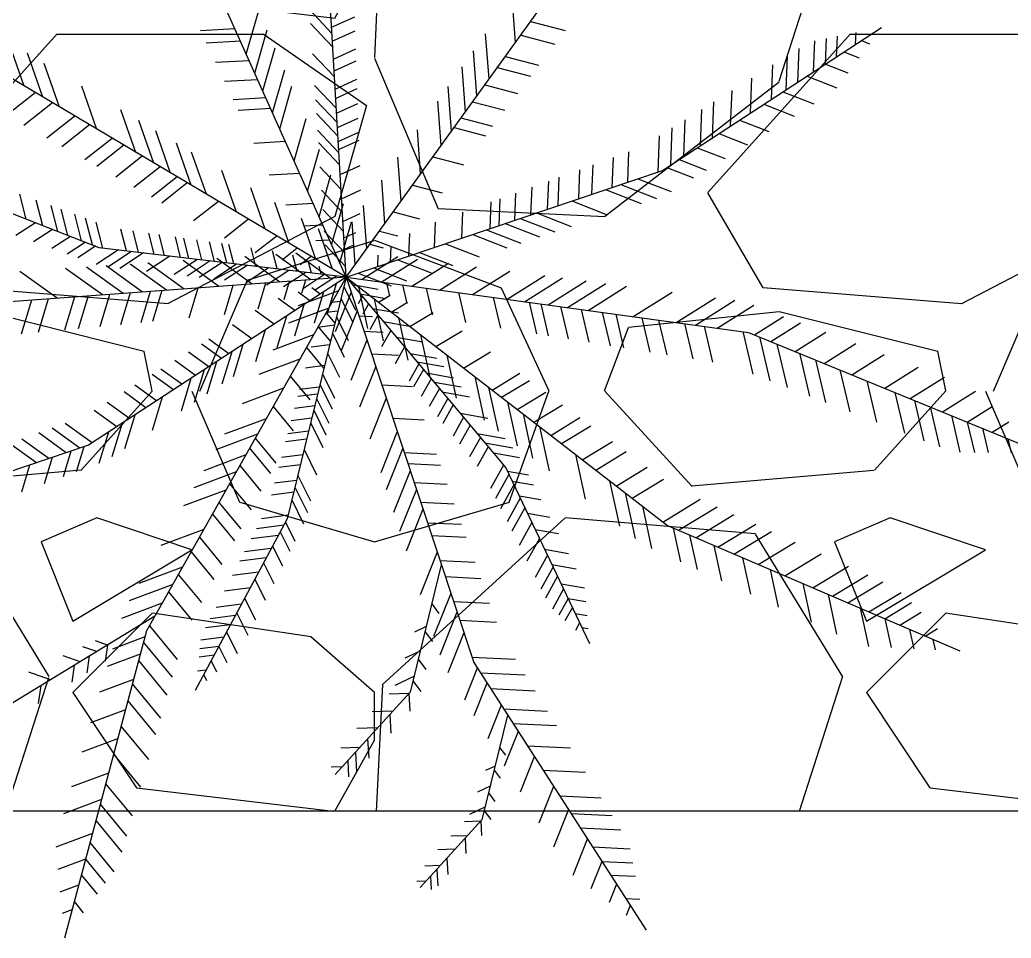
# Model space of a CAD drawing. Extents: x 58467 to 79089, y -33726 to -17391.
# Drawn here: x 76179.69 to 76211.43, y -20878.5 to -20849.1 of the extents above; entities that cross this region are included whole.
import ezdxf

# ---------------------------------------------------------------- set-up
doc = ezdxf.new("R2010")
doc.units = 0
doc.header["$LTSCALE"] = 100
for name, color, linetype in [('BA_elev4', 252, 'Continuous'), ('BA_env_landscp', 84, 'Continuous'), ('BA_furn-fix', 134, 'Continuous')]:
    doc.layers.add(name, color=color, linetype=linetype)

# ---------------------------------------------------------------- blocks, each defined once
blk = doc.blocks.new('MAVİ SEDİR')
for p, q in [((215646.0486098516, 56411.13051359972), (215647.8012797811, 56434.72112490272)), ((215740.7824288466, 56415.69064382988), (215752.2053046609, 56427.78183134847)), ((215784.9041566649, 56404.94909682032), (215778.4797904085, 56427.44695677651)), ((215638.3032123656, 56421.87608103993), (215620.5313537681, 56417.19092514295)), ((215740.9631876108, 56418.78891382572), (215728.9985720949, 56424.20478971652)), ((215740.3738691002, 56408.68778335918), (215751.7435578745, 56420.72267205398)), ((215470.6672919087, 56410.00831028339), (215470.4162061171, 56416.11508902237)), ((215659.7382845648, 56392.13816064041), (215661.4718028005, 56415.47099370741)), ((215740.5481088075, 56411.67431438612), (215728.7427564219, 56417.01809858741)), ((215780.5272359599, 56395.16258074916), (215774.1353706164, 56417.54662387746)), ((215790.7482040871, 56418.01601483662), (215808.5533904404, 56417.05770366897)), ((215467.6247803115, 56411.99447603678), (215463.4548194568, 56410.36262161437)), ((215480.4662049965, 56403.61153414188), (215480.0319699027, 56414.17277546738)), ((215486.2449831716, 56399.83912081133), (215485.7027382219, 56413.02732197883)), ((215492.3648034103, 56395.84407363192), (215491.7081742635, 56411.81426807206)), ((215643.4001172188, 56414.80489651589), (215625.8350163926, 56410.17424771432)), ((215787.8966039298, 56411.64001841188), (215805.5307032553, 56410.69091549436)), ((215476.681449244, 56406.08224033994), (215468.8770578201, 56403.0281035979)), ((215500.4892279841, 56390.54041139808), (215499.7758434686, 56407.8909805536)), ((215666.0070154148, 56383.44124479638), (215667.7317637699, 56406.6560369008)), ((215740.0066301812, 56402.39317667916), (215728.4090397442, 56407.64291582503)), ((215739.4722513407, 56393.23373184683), (215750.7245658995, 56405.14437917952)), ((215776.4179032767, 56385.97437446097), (215770.0565518659, 56408.25155908253)), ((215889.8973675418, 56382.74361600925), (215897.8252869889, 56405.41143064543)), ((215899.5468397009, 56388.47077946946), (215906.9076454652, 56409.51708067763)), ((215486.2449831716, 56399.83912081133), (215474.6027568534, 56395.28310238183)), ((215506.4901542573, 56386.62297875344), (215505.7701056168, 56404.13562931335)), ((215651.3682996294, 56403.75024869122), (215634.1264309774, 56399.20481287503)), ((215739.6549790089, 56396.36574956487), (215728.1923149185, 56401.55441325487)), ((215783.3750312035, 56401.53006962947), (215800.7378504068, 56400.59556755717)), ((215881.188490255, 56377.57471527), (215889.0794958308, 56400.13698433421)), ((215514.0106846084, 56381.71354148327), (215513.2822842979, 56399.42931703847)), ((215655.4524297936, 56398.08413585546), (215638.3762353448, 56393.58237636419)), ((215671.8925002797, 56375.276024787), (215673.6090149108, 56398.37999249723)), ((215771.377476262, 56374.70430051893), (215765.0535526437, 56396.85041458827)), ((215495.7321295388, 56393.64586743847), (215480.2827225641, 56387.59996341836)), ((215524.8584278502, 56374.63208412808), (215524.1179809465, 56392.64085069481)), ((215739.1052295499, 56386.94284682345), (215727.8535008747, 56392.03602896388)), ((215779.0070063407, 56391.76344409531), (215796.1077578099, 56390.84304703893)), ((215508.1673459871, 56385.52810017404), (215492.1713850194, 56379.26831008116)), ((215535.132147432, 56367.92535209401), (215534.3802913974, 56386.21160563897)), ((215661.9283347392, 56389.09979729116), (215645.1148376945, 56384.66729213732)), ((215679.111520786, 56365.26072578607), (215680.8179360924, 56388.22875846423)), ((215738.8234528244, 56382.11309276705), (215727.6798401094, 56387.15733538067)), ((215738.5277584968, 56377.04478602012), (215749.6571172846, 56388.82528387858)), ((215767.6640566352, 56366.40133062177), (215761.3677070893, 56388.45088145157)), ((215861.9695669638, 56366.16788250201), (215869.7791102755, 56388.49723150264)), ((215893.7504292025, 56385.03048865777), (215908.6314207897, 56373.28043053367)), ((215517.9488986614, 56379.14265699143), (215502.3318131566, 56373.03113438142)), ((215544.5139614609, 56361.80086016253), (215543.7516867709, 56380.34051085392)), ((215668.1843247505, 56380.42055743369), (215651.624604182, 56376.05495481267)), ((215684.4299694723, 56357.88218270437), (215686.1289443316, 56380.75006834838)), ((215738.3766601864, 56374.45490683202), (215727.4044790007, 56379.42154963589)), ((215738.0952594378, 56369.63159715617), (215749.1683147233, 56381.35249739513)), ((215774.8017595197, 56382.36077990063), (215791.6502094247, 56381.45396222508)), ((215884.9025914193, 56379.7791119587), (215899.5854994743, 56368.18546095312)), ((215550.6996558023, 56357.76281006175), (215549.9305117992, 56376.46953263175)), ((215737.6892017005, 56362.67162201893), (215748.7093956621, 56374.33656820656)), ((215772.3363417971, 56376.84826281622), (215789.036874404, 56375.94940634907)), ((215841.8367165097, 56354.21861485607), (215849.5609237412, 56376.30396762778)), ((215530.5257527697, 56370.93242800231), (215515.3958150195, 56365.01154368495)), ((215559.2928075404, 56352.15316055008), (215558.5141207041, 56371.09197897299)), ((215674.2071801449, 56372.06475659338), (215657.8917788631, 56367.76356332723)), ((215737.9450401573, 56367.05678485258), (215727.1384688664, 56371.94846305477)), ((215760.2878583965, 56349.90862091317), (215754.0462809594, 56371.76636212561)), ((215832.6175478013, 56348.74684548987), (215840.3026782155, 56370.72046831037)), ((215873.3604095193, 56372.92858569796), (215887.7849136327, 56361.53897091647)), ((215541.1626893843, 56363.98858619612), (215526.4447592587, 56358.22893515838)), ((215565.9750767891, 56347.79094403501), (215565.1889691854, 56366.91024652572)), ((215677.7382105603, 56367.16598599683), (215661.5660467924, 56362.90255412067)), ((215694.9943375682, 56343.22571994138), (215696.6785330009, 56365.8946772522)), ((215737.5295048038, 56359.93435997808), (215726.8823718187, 56364.75386719617)), ((215737.1911392299, 56354.13465278128), (215748.1464945266, 56365.73096682513)), ((215823.9620034501, 56343.60959896287), (215831.6104460524, 56365.47832256972)), ((215865.8645978702, 56368.47966477527), (215880.1212873284, 56357.22255675196)), ((215572.5686608956, 56344.21485211539), (215571.8059645314, 56362.76475854652)), ((215737.2858881343, 56355.75868295827), (215726.7322293355, 56360.53587836192)), ((215736.824203066, 56347.84523543072), (215747.7317899553, 56359.39098630817)), ((215764.7212985399, 56359.82151085037), (215780.964952536, 56358.94724451476)), ((215813.3452822112, 56337.30835295231), (215820.948724262, 56359.04840923746)), ((215854.1461145441, 56361.52449993227), (215868.1404530614, 56350.47454469084)), ((215552.3064865978, 56356.71386342825), (215538.0201966696, 56351.12312859607)), ((215588.1933658657, 56338.93807643659), (215587.552777784, 56354.51812839063)), ((215753.2695930425, 56334.21622634932), (215747.0801298763, 56355.8914655807)), ((215805.5236550147, 56332.66605369066), (215813.0939439356, 56354.31131726153)), ((215848.1397496339, 56357.95959678778), (215861.9996189163, 56347.01581869965)), ((215561.6519931065, 56350.61307321508), (215547.7276889717, 56345.16399633564)), ((215596.2100845922, 56336.23067002604), (215595.5780234926, 56351.60333313081)), ((215688.6446582226, 56352.03493957869), (215672.9149184113, 56347.88814295473)), ((215705.0460655989, 56329.28046772692), (215706.7161987824, 56351.76014977923)), ((215838.6158983695, 56352.30699195482), (215852.2625496722, 56341.53157117277)), ((215567.978610704, 56346.48302775584), (215554.2993597065, 56341.12984890992)), ((215606.6680550079, 56332.69880404558), (215606.0471175276, 56347.80092423576)), ((215613.4597497799, 56330.40511274968), (215612.8460362852, 56345.33153490036)), ((215736.5334187012, 56342.86108721067), (215726.2684776986, 56347.50759226747)), ((215736.0953347563, 56335.35217139652), (215746.9080362631, 56346.79748548617)), ((215789.9870664927, 56323.4447635918), (215797.4915012729, 56344.9017344508)), ((215829.415467097, 56346.84634364853), (215842.8561410787, 56336.23356293513)), ((215582.9414394939, 56340.71175711723), (215565.8659145009, 56334.02949511388)), ((215624.0774607988, 56326.81929916945), (215623.4750408315, 56341.47104598911)), ((215629.5196195763, 56324.981373197), (215628.9229881606, 56339.49233385652)), ((215713.4354242263, 56317.64150160884), (215715.0938207959, 56339.96321102018)), ((215747.4120186217, 56321.11906282506), (215741.2660509924, 56342.64198251843)), ((215757.3388902468, 56343.31491585523), (215773.1396229972, 56342.46448843755)), ((215815.3649539698, 56338.50707036464), (215828.4910680176, 56328.14266674929)), ((215820.5578974687, 56341.589190896), (215833.8002700438, 56331.13298933527)), ((215591.6844913052, 56337.7590534825), (215573.2933815549, 56330.56195623749)), ((215599.5753027488, 56335.09416848205), (215581.269825435, 56327.93058226393)), ((215638.1488506549, 56322.06710910245), (215637.5613977202, 56336.35483549815)), ((215646.4850421042, 56319.25181035747), (215645.9064559587, 56333.32388329063)), ((215699.2179205076, 56337.36613747378), (215683.9170888688, 56333.33241296562)), ((215735.803936754, 56330.35750520968), (215725.8188933937, 56334.87731243062)), ((215735.4018350644, 56323.46533814722), (215746.1242555386, 56334.81508918324)), ((215775.2043969635, 56314.67094017678), (215782.6461732009, 56335.94875530088)), ((215616.9889020963, 56329.21324735796), (215598.8724001434, 56322.12361393918)), ((215654.5105785176, 56316.54142603745), (215653.9405287332, 56330.40588201187)), ((215659.2157243863, 56314.95240407947), (215658.6506792299, 56328.6951400808)), ((215762.8665068243, 56307.3481444408), (215770.2559870799, 56328.47643286602)), ((215799.3252828767, 56328.98719024238), (215812.0923041404, 56318.90632694491)), ((215889.867456603, 56316.47558913247), (215893.2072403988, 56329.68606552644)), ((215898.3779267014, 56319.79424438282), (215901.6670305418, 56332.80425679622)), ((215635.2305791257, 56323.05266782235), (215617.3120389745, 56316.04050391776)), ((215673.748713662, 56310.04432264713), (215673.1991265182, 56323.41109685852)), ((215709.1049836393, 56323.64933289911), (215695.52243204, 56320.06859476907)), ((215722.7750575251, 56304.68417312298), (215724.4203880577, 56326.83001610597)), ((215740.8909483539, 56306.53836482357), (215734.7934030635, 56327.89171152665)), ((215734.8230273604, 56313.54436667159), (215745.4700976106, 56324.81435901079)), ((215750.4355963634, 56327.87959018093), (215764.4619102892, 56327.12466557584)), ((215876.9717557385, 56311.44691446634), (215880.3883335934, 56324.96114887809)), ((215882.0958168258, 56313.44504054325), (215885.4818808332, 56326.83857778197)), ((215643.5837479152, 56320.23163548972), (215625.7558577815, 56313.25494617036)), ((215687.8377289082, 56305.286180133), (215687.3031275443, 56318.28847795963)), ((215735.121797801, 56318.66539909463), (215726.2580726214, 56322.67763295532)), ((215728.7149396288, 56296.44348517282), (215730.3519603363, 56318.47747945506)), ((215736.7436347131, 56297.26523553181), (215730.6768853837, 56318.51073607668)), ((215749.1310861922, 56299.19588514017), (215756.462346825, 56320.15770976308)), ((215783.7756140309, 56319.75813669789), (215796.1945125778, 56309.95215173323)), ((215858.9672508053, 56304.91337137685), (215862.3551879113, 56318.314317635)), ((215864.3180121246, 56306.51259095718), (215867.8099431803, 56320.32488408773)), ((215869.8534223701, 56308.67112251432), (215873.3123899887, 56322.35302914932)), ((215893.6832687558, 56317.96356393161), (215903.8045294964, 56311.3389870509)), ((215651.4262362369, 56317.58307017497), (215633.6834541289, 56310.63968666187)), ((215661.0456788683, 56314.33439181477), (215643.4072885984, 56307.43186055151)), ((215716.2736975795, 56313.70382664941), (215706.6919142204, 56311.17780222928)), ((215734.6272061355, 56310.18792069893), (215728.3743092623, 56313.01834290332)), ((215734.1786572784, 56302.49963254276), (215744.7418422766, 56313.68083180331)), ((215740.3955420237, 56294.01115704911), (215747.6897757537, 56314.86711291594)), ((215745.4302941381, 56316.6880530321), (215755.3251287265, 56316.15549300718)), ((215840.5206416842, 56302.70478340489), (215843.3282901185, 56313.81040449665)), ((215846.7758181354, 56303.45370736063), (215849.6213438701, 56314.70915167836)), ((215884.8719195384, 56314.52758095949), (215894.717565358, 56308.08339981008)), ((215668.1325837996, 56311.94100213794), (215650.5711018351, 56305.06856783782)), ((215701.0123744859, 56300.83683856182), (215700.5378087381, 56312.37898119237)), ((215742.0251079527, 56309.07427348835), (215749.1092318722, 56308.69299160058)), ((215769.2351105029, 56311.12804386733), (215780.259369465, 56302.42326886492)), ((215801.29278038, 56298.00808375273), (215803.8628902737, 56308.17412387902)), ((215807.7972306702, 56298.78685293363), (215810.4067273054, 56309.10868686258)), ((215814.530329944, 56299.59299795313), (215817.1805978708, 56310.07610225745)), ((215818.776663711, 56300.10140584647), (215821.4526446869, 56310.68621782101)), ((215827.0613071167, 56301.09331518102), (215829.7874545314, 56311.8765599273)), ((215832.3606385079, 56301.7277970792), (215835.1188752439, 56312.63797076679)), ((215867.8991371612, 56307.90904958607), (215877.2138822122, 56301.81235409565)), ((215875.6407007755, 56310.92786998463), (215885.1975983494, 56304.67268060237)), ((215682.2097474186, 56307.18686215563), (215664.8010332433, 56300.37421134058)), ((215695.6038112048, 56302.66341866259), (215678.3404517026, 56295.90765031582)), ((215710.5647829363, 56297.61079898657), (215710.2300014961, 56305.7531799948)), ((215721.1506869356, 56306.93774161303), (215714.2906894208, 56305.12925559378)), ((215734.290727611, 56304.42055820588), (215729.8140184847, 56306.44697526836)), ((215733.768846508, 56295.47532907254), (215744.2786816058, 56306.60005712035)), ((215758.6923730946, 56304.87070880692), (215766.4694141237, 56298.72994301247)), ((215769.0266673333, 56294.14490495876), (215771.4013945283, 56303.53811106759)), ((215780.0198528742, 56295.46110444018), (215782.4611476863, 56305.11761799277)), ((215791.3594564433, 56296.81878009133), (215793.8694165559, 56306.74689845018)), ((215795.0307237837, 56297.25833604638), (215797.5629147154, 56307.27438815431)), ((215844.0518101738, 56303.1275655109), (215856.3546510819, 56295.07509877414)), ((215850.8737199436, 56303.94434369298), (215862.2964926999, 56296.46789997178)), ((215862.6583390784, 56305.86540195293), (215871.8091543936, 56299.87600190383)), ((215706.7827452388, 56298.88806883433), (215689.6407014423, 56292.17977565048)), ((215715.3682533692, 56287.40568999714), (215696.5819026128, 56299.24707924178)), ((215725.4323534905, 56288.78591680661), (215706.7408841493, 56300.56750051562)), ((215717.063437329, 56295.41607329351), (215716.8237533619, 56301.24554275527)), ((215741.5066136301, 56289.29736932721), (215759.4112979521, 56302.24337334992)), ((215751.2935101634, 56292.02173763985), (215752.7806268154, 56297.90401045397)), ((215751.519982265, 56300.61374490213), (215757.0878896297, 56296.21731508207)), ((215751.6381003101, 56288.55972784886), (215769.6336721786, 56301.57144822388)), ((215758.7469337435, 56292.9141261304), (215760.8549795951, 56301.25247725205)), ((215767.5684451741, 56287.3998898599), (215785.7069249893, 56300.5149400016)), ((215781.8779337639, 56286.35806128616), (215800.1447811475, 56299.56592775608)), ((215797.4373325048, 56297.54647610724), (215809.306470828, 56289.777876785)), ((215799.0228782047, 56285.1097921463), (215817.4435294657, 56298.42886669892)), ((215803.5565628212, 56298.27912341308), (215815.4826346581, 56290.47325991508)), ((215810.07425996, 56299.05947862152), (215822.0609726587, 56291.21392441093)), ((215824.3076280597, 56300.76362085054), (215836.4267684685, 56292.83138993338)), ((215837.8948749479, 56302.3904038464), (215850.1404315346, 56294.37543089637)), ((215668.298641177, 56280.95039445401), (215649.0685317767, 56293.07149309511)), ((215685.3295511389, 56283.28607456801), (215666.2600042152, 56295.30596766857)), ((215699.5438644377, 56285.23547650729), (215680.6083259347, 56297.17090158673)), ((215719.2279331473, 56294.68507972199), (215702.2209466603, 56288.02963928076)), ((215746.2228283409, 56291.41463165041), (215747.2875170481, 56295.62599558695)), ((215754.2445071923, 56292.37505658865), (215765.7117780928, 56284.86948790112)), ((215762.9670540728, 56293.41939552372), (215774.5154798274, 56285.86070928653)), ((215773.4179923235, 56294.67067245839), (215785.0636539404, 56287.0483433152)), ((215784.4019304375, 56295.98576475768), (215796.1497869645, 56288.29654690807)), ((215789.9316044039, 56296.64782526599), (215801.7309091937, 56288.92493345215)), ((215817.0422181139, 56283.79786103992), (215835.6245172795, 56297.23381530883)), ((215826.1137436227, 56283.13739197958), (215844.7774216346, 56296.63218732336)), ((215838.4270200188, 56282.24090129751), (215857.2011579776, 56295.81556484179)), ((215848.4657228874, 56281.51001511481), (215867.3299160475, 56295.14979318321)), ((215859.1581174501, 56280.73153570883), (215878.1182299494, 56294.44066837343)), ((215882.5082032915, 56279.03148986327), (215901.6777847543, 56292.89207931952)), ((215629.1565842472, 56275.58231229056), (215609.5574548935, 56287.93601112979)), ((215641.3879625617, 56277.25976740952), (215621.9041470931, 56289.54078174412)), ((215650.3991515272, 56278.49559420432), (215631.000290933, 56290.72305988809)), ((215727.1429065268, 56292.01203475205), (215710.2218146857, 56285.39020794959)), ((215738.3581569563, 56290.47300500728), (215749.6776207482, 56283.06417916427)), ((215744.5339449295, 56291.21242388614), (215755.9108684495, 56283.76598944917)), ((215754.4087426736, 56288.35800614765), (215756.4653020364, 56281.5682527521)), ((215762.7272836542, 56287.75235950755), (215765.5998074761, 56278.26869045999)), ((215585.3685938037, 56269.57707013137), (215565.3566439836, 56282.19097745347)), ((215608.5633735209, 56272.758085465), (215588.7700973527, 56285.23415868286)), ((215619.1846508136, 56274.21472555138), (215599.4915089653, 56286.62768222921)), ((215692.2066838548, 56284.2292292299), (215688.9976320673, 56270.55409193147)), ((215704.3528264172, 56285.89499481193), (215702.0890073702, 56276.24789706006)), ((215712.6160391062, 56287.02824145577), (215710.9952768269, 56280.12148264869)), ((215730.2632282945, 56286.08980096579), (215716.9405784324, 56283.73863921879)), ((215727.04564389, 56284.93978007443), (215722.3523405813, 56263.34928112513)), ((215734.6147775902, 56285.07463918554), (215728.6127321615, 56272.95043151745)), ((215730.9023154565, 56282.20863672366), (215739.0792436122, 56261.68268761619)), ((215737.4164382289, 56282.84309617873), (215758.1080364434, 56275.09490257289)), ((215738.5738570654, 56286.53710167035), (215743.4262861724, 56270.51379799755)), ((215745.0206491308, 56282.33147942179), (215749.8977100809, 56266.22683844469)), ((215746.7836436221, 56281.18137425608), (215751.1400214004, 56284.33091909272)), ((215752.0768355971, 56277.72831330574), (215758.1616582245, 56282.12747762602)), ((215774.954753582, 56286.86211612288), (215779.0266681274, 56273.41864538648)), ((215791.818833824, 56285.63429581639), (215796.4058717197, 56270.49013966331)), ((215809.8533442965, 56284.32126018927), (215814.5689646175, 56268.75258774238)), ((215828.4561595186, 56282.9668480921), (215833.3044141632, 56266.96028196436)), ((215834.4789369065, 56282.52834873298), (215839.3701327402, 56266.38001179646)), ((215553.1933594091, 56265.16444301347), (215532.8780708166, 56277.96955045334)), ((215563.2267369833, 56266.54045642258), (215543.0060401629, 56279.28594089436)), ((215639.0611265459, 56276.9406567676), (215635.2402457144, 56260.65825516425)), ((215657.5402106968, 56279.47494468724), (215653.8238581919, 56263.6379828312)), ((215675.4547700074, 56281.93181164428), (215671.839752552, 56266.52668162074)), ((215710.2115689418, 56271.92756226746), (215701.742967575, 56277.07286717583)), ((215716.8105567291, 56277.02837515189), (215710.7475325348, 56280.71211309107)), ((215726.2686051248, 56281.32219327432), (215712.8783269852, 56278.95909658791)), ((215719.0084704212, 56278.72729426512), (215714.2913430218, 56257.02719788082)), ((215725.1762015585, 56280.01840279814), (215727.2838825457, 56276.22013620593)), ((215736.0874101919, 56279.03158941007), (215730.0548972512, 56266.84583698262)), ((215736.4901288058, 56277.37900571313), (215740.7985915718, 56276.82556480083)), ((215759.8573280954, 56272.65263969574), (215768.4828014767, 56278.88862668632)), ((215844.7519487506, 56281.78040325536), (215849.7163890883, 56265.39024878125)), ((215855.4226116297, 56281.00350606451), (215860.4631316434, 56264.36217370199)), ((215866.4683771098, 56280.19929884046), (215871.5876512055, 56263.29795900887)), ((215873.4345608884, 56279.69211304796), (215878.6035024706, 56262.62679546249)), ((215887.0256612754, 56278.70258804551), (215892.2915046643, 56261.3173480771)), ((215895.7193058169, 56278.0696313024), (215901.0471331396, 56260.47975069425)), ((215542.0763354373, 56263.63981444836), (215523.2142753002, 56275.52892473566)), ((215601.3017358706, 56271.76219841652), (215597.2672662115, 56254.56960379151)), ((215612.2740337396, 56273.26697872453), (215608.301629707, 56256.33887218507)), ((215622.8737238906, 56274.72065827283), (215618.961277801, 56258.04805808122)), ((215633.0784078635, 56276.12016525623), (215629.2236853348, 56259.69354975809)), ((215719.987619253, 56273.82579742434), (215706.4910051121, 56271.44393471604)), ((215721.8963831478, 56276.10391904924), (215724.8403117085, 56270.79864487846)), ((215727.7106368789, 56272.56476171644), (215735.9290726605, 56251.93461902926)), ((215737.6992459901, 56272.41730968639), (215743.7171427524, 56271.6442844903)), ((215742.4090574505, 56273.99635154549), (215763.2056901108, 56266.20882665111)), ((215755.1573274004, 56275.71872702882), (215760.0731184767, 56259.48619452419)), ((215770.588153899, 56265.65228986481), (215780.304805078, 56272.67716927329)), ((215522.8863231394, 56260.17309689745), (215507.7758738235, 56269.69749651762)), ((215572.2453609822, 56267.77730288453), (215568.0465317576, 56249.88430210402)), ((215580.8811823429, 56268.96165041884), (215576.73120229, 56251.27681677763)), ((215594.3818855835, 56270.81318531363), (215590.3082732718, 56253.4537871643)), ((215700.5116798735, 56264.42984887066), (215688.5071071619, 56271.72351924427)), ((215714.3457014897, 56267.09213335145), (215700.7535706596, 56264.69341399761)), ((215706.3711399747, 56268.95902979113), (215701.616552527, 56247.08660677883)), ((215717.0753597163, 56270.34999748604), (215721.2484932636, 56262.8295644442)), ((215726.8378133578, 56269.92746578073), (215719.7513300983, 56269.59288754216)), ((215738.4029188576, 56269.52973938602), (215732.3225000185, 56257.24721643789)), ((215743.7743814901, 56271.5770456495), (215739.2573428499, 56266.10652926541)), ((215764.2626344905, 56269.77879881501), (215769.2132150394, 56253.43138729363)), ((215514.3855102569, 56256.68928188115), (215499.0043689997, 56266.38430370927)), ((215528.8870703136, 56261.83099129459), (215523.7296561058, 56239.85305137153)), ((215548.7543001382, 56264.55565449384), (215544.4225919646, 56246.09639988165)), ((215558.9477721866, 56265.95362383365), (215554.6737241528, 56247.74008365063)), ((215687.1336295856, 56254.08903093357), (215673.6104013019, 56262.30539746816)), ((215710.4262224475, 56262.41421064531), (215715.1272841991, 56253.9423945082)), ((215724.2172592493, 56262.00928239923), (215714.3191292246, 56261.54195625347)), ((215739.476534104, 56265.12408493707), (215748.0071374616, 56264.02829157377)), ((215747.8736128178, 56264.31335275817), (215741.5643852154, 56256.67234374295)), ((215775.1721777071, 56262.66186108728), (215780.1644413372, 56246.17680702564)), ((215782.0637391403, 56258.16608957847), (215792.0527644751, 56265.3878882303)), ((215501.8283419281, 56251.54308560666), (215486.0473419371, 56261.4901458945)), ((215520.1942579636, 56259.06983098466), (215514.8785350689, 56236.41727027917)), ((215695.0196132267, 56260.18465169543), (215690.2313771582, 56238.15743568034)), ((215707.5858256224, 56259.02417930203), (215693.8792512663, 56256.60526312228)), ((215722.6921690032, 56257.40111796471), (215730.9758697173, 56236.6071454557)), ((215740.4828327021, 56260.99466901176), (215734.3593822203, 56248.62522160137)), ((215750.2592524404, 56260.08608374549), (215771.2210370667, 56252.2367159043)), ((215793.9009438226, 56250.44398362748), (215804.1709263866, 56257.86890685561)), ((215486.8548851873, 56245.40664263812), (215470.5970844323, 56255.65423939049)), ((215511.2155707522, 56255.390172843), (215505.9500276847, 56232.95144976593)), ((215672.8270925817, 56243.03052156303), (215658.9247853521, 56251.47720673904)), ((215703.3156101885, 56253.92765052273), (215708.1484506468, 56245.21835506007)), ((215741.9277631434, 56255.06529696856), (215751.5375426312, 56253.83087870482)), ((215753.8990958808, 56253.63640993837), (215744.9555196954, 56242.80498166132)), ((215786.6381097286, 56255.18195816485), (215791.6741822851, 56238.55224176686)), ((215792.4104352045, 56251.41633020587), (215797.4685626085, 56234.71378605278)), ((215797.7333126252, 56247.94390369046), (215808.0942568434, 56255.43458976632)), ((215472.5624759482, 56239.54930750856), (215455.8495610695, 56250.08377122937)), ((215491.3578500659, 56247.252053998), (215486.2032872524, 56225.28626508137)), ((215499.6693102315, 56250.65826821924), (215494.4682965702, 56228.49453244366)), ((215681.41875711, 56249.67161176317), (215676.5902048743, 56227.45893017983)), ((215696.9044910754, 56246.27593983669), (215683.017083578, 56243.82511048887)), ((215700.4811947841, 56250.54475804231), (215686.6543402601, 56248.10461499461)), ((215720.3652921037, 56250.37030034628), (215706.3343067685, 56249.707847309)), ((215742.9748859354, 56250.7683561392), (215736.7998769987, 56238.2947599979)), ((215757.3107178414, 56247.59113651967), (215778.420850805, 56239.68621803294)), ((215800.2455274349, 56246.30503797408), (215805.3335910864, 56229.50364073644)), ((215804.2701589278, 56243.6795337579), (215814.7862558424, 56251.28239109129)), ((215811.0600355723, 56239.25009722712), (215821.7372908835, 56246.9694677791)), ((215455.663480272, 56232.62373748236), (215438.4124495669, 56243.49738570161)), ((215478.7518968328, 56242.08586462588), (215473.6677858056, 56220.42030079559)), ((215693.606278684, 56242.33950275691), (215698.619059083, 56233.30593627331)), ((215695.9809278209, 56245.17366132669), (215700.9496996057, 56236.21940307352)), ((215718.1843124931, 56243.7803213595), (215726.5266376635, 56222.83918813387)), ((215744.5491166443, 56244.30839150109), (215754.4282744937, 56243.03937040698)), ((215806.6332799972, 56242.13793067144), (215811.7457499143, 56225.25594101378)), ((215818.088594707, 56234.66495404692), (215828.9326735677, 56242.50493357159)), ((215442.5204148499, 56227.23742804223), (215424.8508686516, 56238.3748744267)), ((215464.947527211, 56236.42853857434), (215459.9405656448, 56215.09174147719)), ((215653.2919378874, 56227.93045288929), (215638.8720095277, 56236.69163138307)), ((215658.0697269878, 56231.62353567535), (215643.77639525, 56240.30779730977)), ((215667.124254712, 56238.62240476972), (215662.2533301769, 56216.21479883843)), ((215692.0496360337, 56240.48164003574), (215678.0800366826, 56238.01630558984)), ((215689.5558552435, 56237.50529709399), (215694.6437008469, 56228.33645508255)), ((215745.5940343635, 56240.0204993407), (215739.3648374808, 56227.43744286319)), ((215762.2094193142, 56238.91081081488), (215752.1344232827, 56226.70913727352)), ((215813.4369847845, 56237.69947322847), (215818.5754502335, 56220.73164320229)), ((215822.5212648302, 56231.77326219439), (215833.4705535566, 56239.68930564331)), ((215425.8117318053, 56220.38985220472), (215408.7459230786, 56231.14675153691)), ((215659.9279343256, 56233.05987231299), (215655.0356781879, 56210.55413508479)), ((215688.0915954875, 56235.75769393378), (215674.0549871964, 56233.28053384827)), ((215685.3486467142, 56232.48396744878), (215690.51446317, 56223.17461362101)), ((215715.0526735968, 56234.31786035379), (215699.2466784736, 56233.57160275133)), ((215746.9125994106, 56234.60967643574), (215740.6561225422, 56221.97151404217)), ((215747.2530744193, 56233.2125136796), (215757.4100993, 56231.9077993483)), ((215765.7594462337, 56232.6202887054), (215787.0473230758, 56224.64881209356)), ((215831.1694524952, 56226.13153991068), (215842.3240068152, 56234.19598490392)), ((215440.2668420928, 56226.31386570528), (215435.3978152247, 56205.56486714144)), ((215450.3718658761, 56230.45512067504), (215445.4463643438, 56209.46545949867)), ((215645.1424943906, 56221.63118583053), (215630.5066310042, 56230.52356090624)), ((215683.8758186316, 56230.72613793733), (215669.7678379695, 56228.23638216026)), ((215680.9935434496, 56227.28612451367), (215686.2400716438, 56217.83131949994)), ((215712.7832145482, 56227.46053469682), (215721.1957807367, 56206.34308054296)), ((215748.7023596726, 56227.26527136361), (215742.4088541917, 56214.55231070436)), ((215748.1284976039, 56229.62015406928), (215758.375483668, 56228.30388382994)), ((215828.2949373125, 56228.00675550378), (215833.4901718883, 56210.85146700309)), ((215836.7013275715, 56222.52277191246), (215847.9871814958, 56230.6821430146)), ((215413.0642478913, 56215.16566053103), (215400.203947957, 56223.27174879155)), ((215432.203647094, 56223.0093958617), (215427.3796835765, 56202.45243143998)), ((215636.6775996229, 56215.08808472341), (215621.8174427275, 56224.11673478043)), ((215650.1599761285, 56225.50954359102), (215645.2387654433, 56202.87060740076)), ((215678.2469298474, 56224.00802403226), (215683.5443601544, 56214.46148796616)), ((215750.1615059549, 56221.27756363302), (215743.8378119825, 56208.50362183926)), ((215749.6217011817, 56223.49268986996), (215760.0221334458, 56222.15670879423)), ((215771.0965102694, 56223.16320004715), (215760.7390950703, 56210.61949297295)), ((215845.2194055818, 56216.96592782138), (215856.7074369339, 56225.27146780653)), ((215851.7490698268, 56212.70624316799), (215863.3920834085, 56221.12383116777)), ((215421.2871957652, 56218.53560052123), (215416.8470166186, 56199.61410486472)), ((215627.9151409568, 56208.31497595214), (215612.8228060302, 56217.48469142381)), ((215642.1964068218, 56219.35395151608), (215637.2515902261, 56196.6064215804)), ((215674.6693914938, 56219.73820967259), (215660.4055476169, 56217.22094738352)), ((215672.8882568092, 56217.61241430711), (215678.2849976927, 56207.88690995921)), ((215709.3713394994, 56217.1513209992), (215693.1222756174, 56216.38414453479)), ((215751.1727041622, 56217.12804182247), (215761.7325222711, 56215.77158693691)), ((215774.639061401, 56216.88592476941), (215796.1137470936, 56208.84449555528)), ((215842.47841573, 56218.754036975), (215847.7278424083, 56201.41979964387)), ((215400.2141251893, 56209.89940528596), (215391.5931955002, 56215.3333389659)), ((215405.2995440508, 56211.98351875117), (215402.3632113924, 56199.4705538892)), ((215413.0642478913, 56215.16566053103), (215409.397543893, 56199.54027212117)), ((215622.3889601295, 56204.04340957334), (215607.1501985167, 56213.30209014256)), ((215633.7142725989, 56212.79752484483), (215628.7443129433, 56189.9343298488)), ((215669.4605432848, 56213.52141681653), (215674.9208088887, 56203.68143412748)), ((215751.7156676807, 56214.89995345576), (215745.3598194284, 56202.06105960988)), ((215752.7782290838, 56210.53965921747), (215763.5030358798, 56209.16201081244)), ((215848.9055277574, 56214.56125317457), (215854.1795110855, 56197.14592683646)), ((215864.4754833214, 56204.40405392502), (215878.3378769228, 56214.42619443083)), ((215870.8227116401, 56201.66971374518), (215885.1106164064, 56211.99948746379)), ((215392.1331521633, 56206.58764962634), (215390.435289829, 56199.35233462642)), ((215665.8808884769, 56209.24907645566), (215651.4682567685, 56206.70555630784)), ((215664.1824900395, 56207.22202731758), (215669.740572119, 56197.20576887631)), ((215707.106659568, 56210.30843577143), (215715.59304908, 56189.00566828809)), ((215753.790778344, 56206.38459326825), (215764.6196378214, 56204.99357884056)), ((215780.2636518537, 56206.91934947251), (215769.6149178744, 56194.02283068102)), ((215779.1093503187, 56208.96473095599), (215800.6780817011, 56200.88808531222)), ((215856.0267945441, 56209.91563133163), (215860.9235101504, 56193.74608831955)), ((215877.7895421634, 56199.31930170951), (215891.9425707137, 56209.55156352462)), ((215886.7486292028, 56196.2967585408), (215900.728211915, 56206.40362364525)), ((215611.6073211765, 56195.70953706745), (215596.0828795052, 56205.14178951049)), ((215661.8984596411, 56204.49602277796), (215647.4184061032, 56201.94060412433)), ((215660.1365168145, 56202.39313301455), (215665.769581624, 56192.24174767316)), ((215704.2488959892, 56201.67350775984), (215712.7724505786, 56180.27744748085)), ((215755.1096510861, 56200.97250771568), (215748.6835842132, 56187.9917713684)), ((215783.2315710845, 56201.66030159372), (215772.4885208343, 56188.64955780949)), ((215868.7338581813, 56202.37443396106), (215872.6566307971, 56189.42096767121)), ((215893.1977384113, 56194.12101106822), (215907.0524678714, 56204.13761060459)), ((215604.7107687293, 56190.37871593016), (215589.0035897658, 56199.92199486337)), ((215615.1909604389, 56198.47957906672), (215610.1660932876, 56175.36379433762)), ((215657.4859119716, 56199.22961958686), (215644.0416707352, 56196.8569995721)), ((215703.5109748064, 56199.44382846123), (215686.8048801519, 56198.65507393826)), ((215755.7662729733, 56198.27801436866), (215766.7981403649, 56196.86092268523)), ((215785.1771173067, 56198.21286251705), (215806.8735020338, 56190.08841569236)), ((215875.329891796, 56200.14911833956), (215879.3229378307, 56186.96360078071)), ((215885.0733722781, 56196.86194295649), (215889.1702242857, 56183.33364560863)), ((215594.0913366312, 56182.1702242921), (215578.1027755886, 56191.88446375699)), ((215652.2508543489, 56192.98154563177), (215658.9576885394, 56180.89511300722)), ((215701.6136452067, 56193.71091737325), (215684.7595839908, 56192.91517681932)), ((215700.3698976018, 56189.95284896184), (215708.9438983781, 56168.43015728248)), ((215757.0299122381, 56193.09258321182), (215768.1916350936, 56191.65881102532)), ((215788.2939314287, 56192.68997815866), (215777.3900065343, 56179.48440155439)), ((215896.6917228237, 56192.94223931712), (215900.9123554642, 56179.00520345373)), ((215585.9508469586, 56175.87787826168), (215569.7465881379, 56185.72317016233)), ((215650.2126640315, 56189.76032302422), (215639.4424446432, 56187.85961047118)), ((215649.4462389301, 56188.15223074093), (215656.3589418119, 56175.69480071343)), ((215758.3495652188, 56187.67729589604), (215751.8564672872, 56174.56115596244)), ((215758.9756860827, 56185.10796560894), (215770.337362653, 56183.64850849202)), ((215790.1240142908, 56189.4471360712), (215811.9244715618, 56181.2837181525)), ((215597.5085107375, 56184.81159388871), (215592.4312286063, 56161.4546856926)), ((215647.7925010898, 56184.68240302402), (215636.8293416019, 56182.74764068459)), ((215646.8900262062, 56182.78885479126), (215653.7374739493, 56170.44902150387)), ((215698.3773825668, 56183.93232857378), (215681.2709357586, 56183.12467199269)), ((215697.2074483084, 56180.39729223488), (215705.8225765851, 56158.77136117706)), ((215759.8177023343, 56181.65269365974), (215753.2942298985, 56168.47519684365)), ((215793.5522472397, 56183.37242856887), (215782.4812205138, 56169.96447749332)), ((215795.3930390949, 56180.11061052452), (215817.304345817, 56171.90568382535)), ((215570.084910559, 56163.61400152479), (215550.7918115503, 56175.3359934721)), ((215589.4958722433, 56178.61807285378), (215584.394838749, 56155.15190178926)), ((215644.2175025734, 56177.18143845927), (215632.9693372464, 56175.19637870653)), ((215643.6028309444, 56175.8917511805), (215650.3663629866, 56163.70314296259)), ((215761.4444043481, 56174.97740939122), (215755.3875802559, 56162.74254813037)), ((215760.4672490721, 56178.98723367753), (215771.9822032504, 56177.50808738056)), ((215562.0235282779, 56159.34749141371), (215542.1382206458, 56171.42929412612)), ((215580.6178355545, 56171.75562585572), (215575.8816980345, 56149.96807763581)), ((215641.2365763094, 56170.92694012188), (215647.9397024734, 56158.84718975789)), ((215695.0158496353, 56173.77522702482), (215677.6472478124, 56172.95519316717)), ((215693.8390693383, 56170.2195049123), (215702.4980032209, 56148.48361182222)), ((215798.995407044, 56173.72734196232), (215787.7514044063, 56160.10990240657)), ((215553.1065629837, 56155.52068621597), (215533.4089704219, 56167.48843806797)), ((215639.9545920007, 56168.23711554473), (215628.3665791467, 56166.19207999788)), ((215763.3743276974, 56167.05783539213), (215777.0842513355, 56165.29673565462)), ((215802.428220424, 56167.64451809809), (215791.0751278375, 56153.89496137447)), ((215541.6396745716, 56150.59955590648), (215522.183476665, 56162.42064255945)), ((215564.6970874717, 56160.49487618884), (215560.9029544115, 56143.04081015904)), ((215635.8855741706, 56159.69961310462), (215623.9731712964, 56157.59732968185)), ((215637.6476888369, 56163.39683412745), (215644.2591976846, 56151.48218796752)), ((215691.5361497482, 56163.26107594169), (215673.8961774543, 56162.42822971282)), ((215764.7609183353, 56163.50708036529), (215759.9087795554, 56153.70569866981)), ((215765.6019320275, 56161.93670964571), (215779.73268671, 56160.12155231741)), ((215806.89955251, 56159.72147582714), (215829.0529326219, 56151.42590211887)), ((215533.3853496244, 56147.05712946779), (215514.1029172465, 56158.77264064393)), ((215556.2547114694, 56156.87174575144), (215552.3926094679, 56139.10500371037)), ((215633.7176148246, 56155.15085982328), (215640.2287965272, 56143.41701391046)), ((215689.3416228998, 56156.63016305003), (215671.5305065981, 56155.78923650002)), ((215767.4166118503, 56158.54827484917), (215762.4775507799, 56148.57130902739)), ((215768.4069157075, 56156.6991442167), (215782.404277653, 56154.90112176966)), ((215809.1256766985, 56155.77686252047), (215797.5597484343, 56141.76954376404)), ((215520.8660531134, 56141.68434765471), (215501.8471701098, 56153.23973299301)), ((215543.7838645021, 56151.51975654657), (215539.8213606389, 56133.29113805195)), ((215631.0744668502, 56149.60507869782), (215618.7785131374, 56147.43510678443)), ((215771.3395296889, 56151.22326294303), (215766.2720693877, 56140.98692905142)), ((215772.0140212411, 56149.96382829422), (215785.8398450481, 56148.18784067242)), ((215507.156578451, 56135.80078893653), (215488.4262998004, 56147.18082567474)), ((215528.9133393408, 56145.13792134787), (215524.8311139853, 56126.35855073181)), ((215629.5679557389, 56146.44415809578), (215635.9732047167, 56134.9012142845)), ((215686.4831924449, 56147.99322002682), (215695.2377891514, 56126.01719149488)), ((215774.610560086, 56145.11547848507), (215788.3129038795, 56143.35535241177)), ((215813.4097524926, 56148.18563177411), (215801.7076823654, 56134.01343369034)), ((215492.6811141428, 56129.58849806999), (215474.2555650398, 56140.78338895369)), ((215514.7191799771, 56139.04635532303), (215510.5226785, 56119.74128280362)), ((215627.3326647055, 56141.75413130094), (215614.7384072438, 56139.53151517858)), ((215626.6910774422, 56140.40797037096), (215633.0228853129, 56128.99737529033)), ((215685.0600771285, 56143.69317981337), (215666.9150570047, 56142.83648846877)), ((215684.3638658806, 56141.58952993419), (215700.445228227, 56075.84856809695)), ((215776.0173072751, 56142.48875003127), (215770.7967407737, 56131.94313967923)), ((215817.8837297968, 56140.25790227023), (215840.2681944201, 56131.87579645778)), ((215482.645555018, 56125.28163709724), (215464.43126901, 56136.34816994482)), ((215624.3955033604, 56135.59145932479), (215630.6687096899, 56124.28647048971)), ((215682.3213557621, 56135.41794598394), (215663.9627516708, 56134.55117057578)), ((215780.4823224514, 56134.15151466874), (215775.1156135792, 56123.31069487931)), ((215778.5487185558, 56137.76200872957), (215792.0637807831, 56136.02593979371)), ((215820.0064473408, 56136.49652187908), (215808.0947435913, 56122.07043972289)), ((215474.6377885961, 56121.84502372548), (215456.5920777016, 56132.80913465928)), ((215497.9363525543, 56131.84383640597), (215493.6047337816, 56111.91718679318)), ((215622.5757389775, 56131.77327923622), (215610.4118052531, 56129.62660601715)), ((215621.287613406, 56129.07056922868), (215627.0617366609, 56118.66498147988)), ((215782.8612678839, 56129.70946302903), (215796.1712441559, 56127.99973828236)), ((215822.8611081149, 56131.43816397891), (215845.3502865468, 56123.01684694394)), ((215463.7963798975, 56117.19232431606), (215447.1863477303, 56127.28415369103)), ((215484.8836361082, 56126.24213207134), (215480.4469308861, 56105.83205559936)), ((215618.9465580279, 56124.15863056496), (215609.7801693391, 56122.5409597062)), ((215618.9465580279, 56124.15863056496), (215623.7148342901, 56115.56568668996)), ((215679.4612342738, 56126.77589338767), (215688.3071512075, 56104.57063031948)), ((215785.7616473642, 56124.29377116403), (215780.2221433212, 56113.10390294456)), ((215825.0632456507, 56127.53605417201), (215812.9908440106, 56112.91535325932)), ((215455.6299587847, 56113.68762269048), (215441.9133790372, 56122.02146461359)), ((215468.2898130567, 56119.12072627813), (215464.0047022877, 56099.40802640125)), ((215616.7359637297, 56119.52042178752), (215620.5544463015, 56112.63910773959)), ((215678.1042246941, 56122.67559617653), (215659.4167402737, 56121.79329315091)), ((215689.3079460028, 56121.37802200153), (215685.6216336685, 56116.46204088358)), ((215787.4147723335, 56121.20699734391), (215800.5082038801, 56119.52508871564)), ((215828.376063938, 56121.66585736696), (215849.2565074565, 56113.84694858672)), ((215447.9186316125, 56110.37822919947), (215436.9342595185, 56117.05205185358)), ((215455.6299587847, 56113.68762269048), (215452.4008232293, 56098.83270213026)), ((215615.2881560386, 56116.48267110378), (215609.1434476887, 56115.39826196831)), ((215676.2792988918, 56117.1614581118), (215685.1665967415, 56094.85231953425)), ((215789.8676021821, 56116.62698609124), (215784.1937080086, 56105.16564810875)), ((215790.5716288016, 56115.31240251276), (215803.5149340828, 56113.64977826077)), ((215832.1279493236, 56115.01764919693), (215911.4518617018, 56066.58660488403)), ((215434.8427490533, 56104.76658289479), (215428.4913053265, 56108.62555714178)), ((215442.8681712917, 56108.21077343747), (215440.7035133348, 56098.25274552663)), ((215611.8236484739, 56109.21353564577), (215608.5404721324, 56108.63412549067)), ((215612.987520591, 56111.65554043779), (215615.1954644743, 56107.67658938189)), ((215674.871517748, 56112.90775114921), (215655.9319250323, 56112.01354518868)), ((215692.1727340336, 56109.66670572429), (215698.2078306379, 56106.76948126441)), ((215793.0906084528, 56110.60887399254), (215805.9141220959, 56108.96163750113)), ((215834.9190213592, 56110.07196829157), (215820.5453901619, 56092.66428347203)), ((215430.7827554629, 56103.02419587608), (215429.6261580482, 56097.70352648332)), ((215672.7537012895, 56106.50862394447), (215681.0052575366, 56085.79534135713)), ((215692.7929162527, 56107.1313872159), (215688.9494917205, 56102.00588489403)), ((215795.0874725428, 56106.88025824357), (215789.6074454039, 56095.81053412243)), ((215796.5009586631, 56104.2409466173), (215808.3042605866, 56102.72476078956)), ((215837.2312518424, 56104.29172861892), (215853.95863375, 56098.02797884984)), ((215799.0698458561, 56099.44422895742), (215794.9402558799, 56091.1024049825)), ((215799.0698458561, 56099.44422895742), (215808.8170233743, 56098.19216131487)), ((215837.982395709, 56101.4810003367), (215823.1675607247, 56083.53898036137)), ((215856.5154216008, 56100.12793038293), (215862.7640427495, 56102.30447010676)), ((215856.5154216008, 56100.12793038293), (215857.6873503213, 56091.77172428233)), ((215861.987050408, 56096.78723916791), (215869.1777279532, 56099.29191899184)), ((215668.5709234512, 56093.87007476894), (215646.0210838385, 56092.80541613061)), ((215696.2865785917, 56092.84921897966), (215692.285649998, 56087.51367287354)), ((215695.255719665, 56097.06339287241), (215703.1109308016, 56093.29239940954)), ((215801.49557548, 56094.91482020941), (215809.3012111921, 56093.91215211537)), ((215839.6031607825, 56095.4162097772), (215856.6302007207, 56089.04024980506)), ((215865.950990539, 56094.36706403553), (215867.1503354243, 56085.81537239129)), ((215870.6464504183, 56091.50026109222), (215879.3280264613, 56094.52425545416)), ((215665.8469352975, 56088.27208682504), (215672.4572801667, 56071.67861800863)), ((215803.0842840045, 56091.94832706919), (215800.3160044922, 56086.35636744661)), ((215840.4876418261, 56092.10654302056), (215825.8126572199, 56074.33389369832)), ((215873.7055991984, 56089.63250437564), (215874.9274760189, 56080.92015322066)), ((215664.2714200498, 56085.82624090007), (215641.0294049877, 56084.72890218132)), ((215698.4786740955, 56083.88788450131), (215708.236633703, 56079.20345256809)), ((215806.8859578976, 56084.84970617615), (215805.4068397225, 56081.86186875736)), ((215805.6088175942, 56087.2344280372), (215810.1222349797, 56086.65465980632)), ((215885.8537740776, 56082.21546229769), (215897.1536118912, 56086.15145798204)), ((215659.0166963775, 56077.6687543259), (215635.9940833269, 56076.58177436137)), ((215660.8718847545, 56080.54876766657), (215667.6006488082, 56063.65803976826)), ((215699.0204476863, 56081.67310218419), (215694.8962686337, 56076.17319210849)), ((215843.7092959117, 56080.05133674552), (215829.2141537324, 56062.49649183491)), ((215843.1068798071, 56082.30553605197), (215860.5765663939, 56075.76382223633)), ((215890.9386519265, 56079.11090104946), (215892.2106014259, 56070.04151655577)), ((215700.445228227, 56075.84856809695), (215739.1096337145, 56033.43449147716)), ((215701.0536159175, 56075.18117901412), (215700.5613314381, 56066.07733339862)), ((215701.0536159175, 56075.18117901412), (215711.2957767319, 56074.78761211519)), ((215653.522876139, 56069.14009180563), (215660.4265657738, 56051.81026092036)), ((215846.0283713866, 56071.37351706847), (215831.6626869797, 56053.97545648536)), ((215652.2593155873, 56067.17852752968), (215629.5188454292, 56066.10486854098)), ((215650.2018565991, 56063.98450723098), (215663.4309270876, 56009.903777042)), ((215709.4157614333, 56066.00807325586), (215719.9543024006, 56065.60311760609)), ((215710.9581753497, 56064.31607615407), (215710.4407183686, 56054.74671399413)), ((215847.2847950721, 56066.67206672768), (215865.2823037181, 56059.9327042113)), ((215647.3950826037, 56059.6272426796), (215624.8577101852, 56058.56317266213)), ((215717.1683282156, 56057.50366313093), (215727.9816439909, 56057.08814894073)), ((215849.5457024447, 56058.21190805706), (215835.3763660434, 56041.05164153912)), ((215644.7597489981, 56055.53612393634), (215651.872023925, 56037.68269653567)), ((215640.0175229109, 56048.17424383556), (215617.7881878958, 56047.12471736644)), ((215654.2690234863, 56047.35783982802), (215651.2365387589, 56043.31378812839)), ((215722.3379958047, 56051.83264156842), (215721.7916169364, 56041.72842526066)), ((215726.4652451683, 56047.30513187235), (215736.2008701612, 56046.93102919937)), ((215851.2726834915, 56051.74966468801), (215869.7740069214, 56044.82164325572)), ((215636.395200886, 56042.55091421292), (215643.7065738841, 56024.19770537879)), ((215728.6660761482, 56044.89086446979), (215728.1036144228, 56034.48922694767)), ((215853.3974173537, 56043.7990578542), (215839.4430952707, 56026.8991918874)), ((215656.6256946427, 56037.72371647409), (215661.5903684472, 56035.34036201847)), ((215732.6063103648, 56040.5685066355), (215732.1520148383, 56032.16719294107)), ((215735.4980158622, 56037.39636375673), (215741.1817601984, 56037.17795929374)), ((215631.9385971031, 56035.63243708767), (215610.0465838355, 56034.59883678557)), ((215657.1358774316, 56035.6380780477), (215653.9741469165, 56031.42166714642)), ((215855.9878653778, 56034.10578090829), (215875.0848871057, 56026.95469378067)), ((215626.5051634534, 56027.19751932341), (215634.0519451489, 56008.25338112653)), ((215659.1618624966, 56027.35580668419), (215665.6238238399, 56024.25366040716)), ((215857.464339177, 56028.58091829538), (215843.73704491, 56011.95600224293)), ((215623.4082773746, 56022.38988181768), (215601.8724330367, 56021.37309752554)), ((215660.009881782, 56023.88908525369), (215656.7185831193, 56019.49988525853)), ((215661.8131734007, 56016.51718958143), (215669.8403997446, 56012.66361804261)), ((215860.2838573316, 56018.03047679931), (215846.7139570537, 56001.59617819874)), ((215859.6550622454, 56020.38338442635), (215879.2153837961, 56013.05880964993)), ((215617.4943718745, 56013.20907465692), (215596.2054525593, 56012.20394857891)), ((215618.8132620235, 56015.25653316367), (215626.543131044, 55995.85280414715)), ((215662.2588546103, 56014.69523502568), (215658.8661659675, 56010.17082369132)), ((215612.7754346139, 56005.88334836769), (215591.6835464635, 56004.88752483621)), ((215663.4309270876, 56009.903777042), (215695.2375697446, 55975.01252857555)), ((215663.9314072999, 56009.35476029644), (215663.5264375009, 56001.86563016119)), ((215663.9314072999, 56009.35476029644), (215672.3569538705, 56009.03099890508)), ((215862.5336615053, 56009.61186552934), (215849.0893520674, 55993.32966807351)), ((215670.8103899434, 56001.80865443423), (215679.4797488136, 56001.47552427271)), ((215864.3171428296, 56002.93820203804), (215883.2091224238, 55995.8638951636)), ((215606.3866459343, 55995.96532771996), (215586.9727839535, 55995.04872980991)), ((215609.0346039347, 56000.07604470253), (215616.5003568581, 55981.33530714969)), ((215672.0792315989, 56000.41676061057), (215671.6535540518, 55992.54468088144)), ((215865.5795853315, 55998.21422970397), (215853.2048768183, 55983.22740956271)), ((215677.1879125823, 55994.81264013006), (215686.0833104675, 55994.47082415744)), ((215601.5742142466, 55988.49445972968), (215585.5422292761, 55987.73753233762)), ((215601.5742142466, 55988.49445972968), (215607.2001897493, 55974.37198186884)), ((215681.4406553205, 55990.14746672149), (215680.9911856545, 55981.83539794976)), ((215684.8358697046, 55986.42298470207), (215692.844722842, 55986.11523523881)), ((215867.8739639804, 55989.62882383751), (215857.6549183781, 55977.25269406493)), ((215867.8739639804, 55989.62882383751), (215882.1104134698, 55984.29783075717)), ((215597.0299671738, 55981.43992426816), (215584.1913957834, 55980.83376936111)), ((215686.6463474203, 55984.43692699387), (215686.1836474543, 55975.8801895103)), ((215689.8877168436, 55980.88120980807), (215689.513998037, 55973.97000610122)), ((215870.0404827252, 55981.52186086949), (215861.856970406, 55971.61093431144)), ((215594.053755814, 55976.81962342578), (215597.8251405787, 55967.35259005204)), ((215692.2665312146, 55978.27169819836), (215696.9421708056, 55978.09203132847)), ((215871.4594235522, 55976.21228265067), (215881.002858052, 55972.63863998652)), ((215589.3244140678, 55969.47774510717), (215581.9008250796, 55969.12725090059)), ((215586.9318798675, 55965.76355063491), (215588.9469667569, 55960.70522431134)), ((215873.7141881765, 55967.77510971852), (215868.9822729119, 55962.04435954223)), ((215874.85485463, 55963.50681491626), (215879.9540028047, 55961.59738351942))]:
    blk.add_line(p, q)
for points in [[(215733.4426660906, 56289.88447982464), (215818.9489951504, 56481.07118845222), (215921.2796619527, 56609.38746331527)], [(215733.4426660906, 56289.88447982464), (215610.9784500415, 56459.78505561117), (215484.7751042733, 56564.71049237395)], [(215733.4426660906, 56289.88447982464), (215741.8918497368, 56434.70651547366), (215719.9337762381, 56546.24768452357)], [(215733.4426660906, 56289.88447982464), (215913.5458313861, 56396.77947370035), (216071.1415706508, 56442.60757347062)], [(215733.4426660906, 56289.88447982464), (215570.2574390022, 56344.99539802), (215457.2336188343, 56418.77787468761)], [(215733.4426660906, 56289.88447982464), (215860.7706196467, 56305.12928632936), (215954.3964806886, 56341.63866262959)], [(215733.4426660906, 56289.88447982464), (215525.9482899259, 56261.4279564053), (215374.0828844854, 56199.19026369943)], [(215733.4426660906, 56289.88447982464), (215567.7380054727, 56161.79991668507), (215416.9165637831, 56097.07338047624)], [(215733.4426660906, 56289.88447982464), (215667.6389332787, 56091.05400275144), (215578.7606014943, 55953.07837482339)], [(215733.4426660906, 56289.88447982464), (215651.084399317, 56191.58937426909), (215607.8486486353, 56100.87329919593)], [(215733.4426660906, 56289.88447982464), (215763.804345658, 56165.29322693754), (215811.2478052394, 56076.70510946894)], [(215733.4426660906, 56289.88447982464), (215866.3579870582, 56203.17598583811), (215984.1948731359, 56163.4211454761)], [(215733.4426660906, 56289.88447982464), (215836.3768975006, 56107.48866334532), (215878.7505996194, 55948.92920720447)], [(215733.4426660906, 56289.88447982464), (215942.3263698442, 56274.67631848499), (216097.8411571337, 56222.21888147901)]]:
    blk.add_lwpolyline(points)
blk = doc.blocks.new('FRN35_A_R')
at = {"layer": 'BA_elev4'}
h = blk.add_hatch(dxfattribs=at)
h.set_pattern_fill('GRAVEL', color=256, angle=90, style=0)
h.set_pattern_definition([(318.0127875, (57945.15012413157, -45787.03264115118), (228.5999999858178, -203.2000000159581), [3.4172144, -338.30483639565]), (274.969741, (57947.69012413157, -45789.31864115118), (-25.40000144697924, 304.799999879405), [5.864047199999996, -580.5404889352395]), (222.5104470999999, (57948.19812413157, -45795.16064115117), (279.3999999024596, 254.0000001072749), [4.1348152, -409.347227941]), (357.2736889999999, (57954.54812413157, -45805.06664115118), (-507.9999999973313, 25.40000005319725), [5.340045199999995, -528.6643742573793]), (22.83365418000001, (57959.88212413157, -45805.32064115118), (-304.7999999955546, -127.0000000106341), [5.236336999999996, -518.3980774534394]), (87.27368899999998, (57964.70812413158, -45803.28864115118), (-25.40000005319728, -507.9999999973313), [5.340045199999995, -528.6643742573793]), (127.69424047, (57964.96212413157, -45797.95464115118), (254.0000000190041, -330.1999999853589), [7.061936599999999, -699.1311531424701]), (162.25532837, (57960.64412413157, -45792.36664115118), (-558.7999999847885, 177.8000000477929), [6.667195199999999, -660.0525660190499]), (211.42956562, (57954.29412413157, -45790.33464115118), (-330.1999999822602, -203.2000000288312), [5.358129999999997, -530.4554569871196]), (265.2363582999999, (57949.72212413157, -45793.12864115118), (25.40000004389256, 279.3999999959952), [6.117132799999999, -299.7393695]), (312.3974378, (57949.21412413157, -45799.22464115118), (279.4000000106399, -304.7999999902466), [7.910779199999999, -783.1677251217699]), (228.81407483, (57954.80212413157, -45779.92064115118), (-152.4000000123918, -177.7999999893351), [2.700045399999999, -267.3056582434399]), (261.4692344, (57953.02412413157, -45781.95264115118), (50.79999994237343, 330.2000000088966), [5.136819799999999, -508.5463899704]), (314.9999999999999, (57952.26212413157, -45787.03264115118), (25.40000000000239, -3.552713678800501e-15), [3.5920934, -32.32893108428]), (293.19859051, (57949.21412413157, -45788.81064115118), (-50.79999999109334, 127.0000000034609), [1.934413199999999, -191.5062236889398]), (21.80140949000004, (57949.97612413157, -45790.58864115117), (-76.19999999822872, -25.40000000531496), [2.7356562, -134.0475299]), (120.96375653, (57952.51612413157, -45789.57264115118), (-50.79999999721125, 76.20000000186383), [4.443196599999997, -143.6629815290999]), (251.56505118, (57950.23012413157, -45785.76264115118), (25.39999999733753, 50.80000000132583), [3.2128714, -77.10898116828]), (106.389540334, (57949.97612413157, -45805.32064115118), (-76.20000000000243, 254.0000000000014), [4.50088, -445.58826672539]), (160.34617594, (57948.70612413158, -45801.00264115118), (279.3999999967041, -101.6000000092932), [3.7759894, -373.822156782]), (23.19859050999997, (57945.15012413157, -45785.76264115118), (-127.0000000035529, -50.79999999113262), [3.868800999999998, -189.5718358889398]), (73.61045967000004, (57948.70612413158, -45784.23864115118), (-76.19999998222859, -254.0000000053229), [4.500879999999996, -445.5882667253997]), (69.44395478000001, (57965.72412413157, -45805.32064115118), (-50.8000000000021, -126.9999999999986), [4.340351999999996, -212.6773431310599]), (24.77514060000005, (57967.24812413157, -45801.25664115118), (-279.3999999312726, -127.0000001511693), [3.636721199999999, -360.0359338071999]), (156.80140949, (57970.55012413157, -45785.50864115118), (-127.000000003193, 50.79999999202298), [3.868801, -189.57183588894]), (107.35402464, (57966.99412413158, -45783.98464115118), (101.6000000213246, -330.1999999934302), [4.257827400000001, -421.523759802]), (159.44395478, (57970.55012413157, -45797.95464115118), (126.9999999996463, -50.80000000088461), [2.170176, -214.84751913106]), (191.309932474, (57970.55012413157, -45787.03264115118), (-101.6000000000037, -25.400000000004), [1.295146, -128.21994964526]), (255.963756532, (57969.28012413158, -45787.28664115118), (25.39999999999865, 76.19999999999513), [5.236336999999999, -99.49054589068997]), (276.00900596, (57968.01012413157, -45792.36664115118), (-25.40000001329354, 253.9999999986537), [4.852669999999994, -480.4136486333697]), (33.69006753000003, (57954.80212413157, -45789.57264115118), (-50.79999999823702, -25.40000000352969), [3.6632388, -87.9177635968]), (83.15722659000001, (57957.85012413158, -45787.54064115118), (50.79999997739394, 431.8000000026568), [6.3955676, -633.1600906503099]), (150.9453959, (57958.61212413157, -45781.19064115118), (177.7999999984025, -101.6000000027969), [2.615082399999999, -258.8939231810999]), (180, (57956.32612413157, -45779.92064115118), (-25.4, -25.4), [1.524, -23.876]), (210.25643716, (57967.24812413157, -45792.87464115117), (177.800000007098, 101.5999999875716), [3.5286696, -349.3394077319999]), (138.0127875, (57964.20012413157, -45794.65264115118), (-228.599999985102, 203.2000000167534), [6.8344288, -334.8876219956499]), (90, (57959.12012413157, -45790.08064115118), (-25.4, 25.4), [6.604, -18.796]), (55.3048465, (57959.12012413157, -45783.47664115118), (177.7999998625458, 254.0000000962153), [4.016095599999998, -397.5931672413999]), (344.0546040999999, (57961.40612413157, -45780.17464115118), (101.6000000004475, -25.39999999822557), [3.6982908, -181.21650038772]), (297.64597536, (57964.96212413157, -45781.19064115118), (253.9999999663075, -482.6000000177335), [6.021450999999995, -596.1246442293794]), (265.42607874, (57967.75612413157, -45786.52464115118), (-25.39999999999478, -330.1999999999883), [6.370294599999998, -630.6584645623999])])
h.paths.add_polyline_path([(91133.19624095675, -2440.313698805418), (91293.19617665902, -2440.313698805418), (91293.19617665902, -2526.463677463558), (91133.19624095675, -2526.463677463558)])
at = {"layer": 'BA_furn-fix'}
blk.add_lwpolyline([(91133.19624095675, -2440.313698805418), (91293.19617665902, -2440.313698805418), (91293.19617665902, -2526.463677463558), (91133.19624095675, -2526.463677463558)], close=True, dxfattribs=at)
at = {"layer": 'BA_env_landscp', "xscale": -0.06206571674849529, "yscale": 0.06206571674849529, "zscale": 0.06206571674849527, "rotation": 90}
blk.add_blockref('MAVİ SEDİR', (94769.76815154476, 10890.73716192755), dxfattribs=at)

msp = doc.modelspace()

# ---------------------------------------------------------------- block references
at = {"rotation": 270}
msp.add_blockref('FRN35_A_R', (78689.0513106211, 70418.75470608473), dxfattribs=at)

doc.saveas('drawing.dxf')
